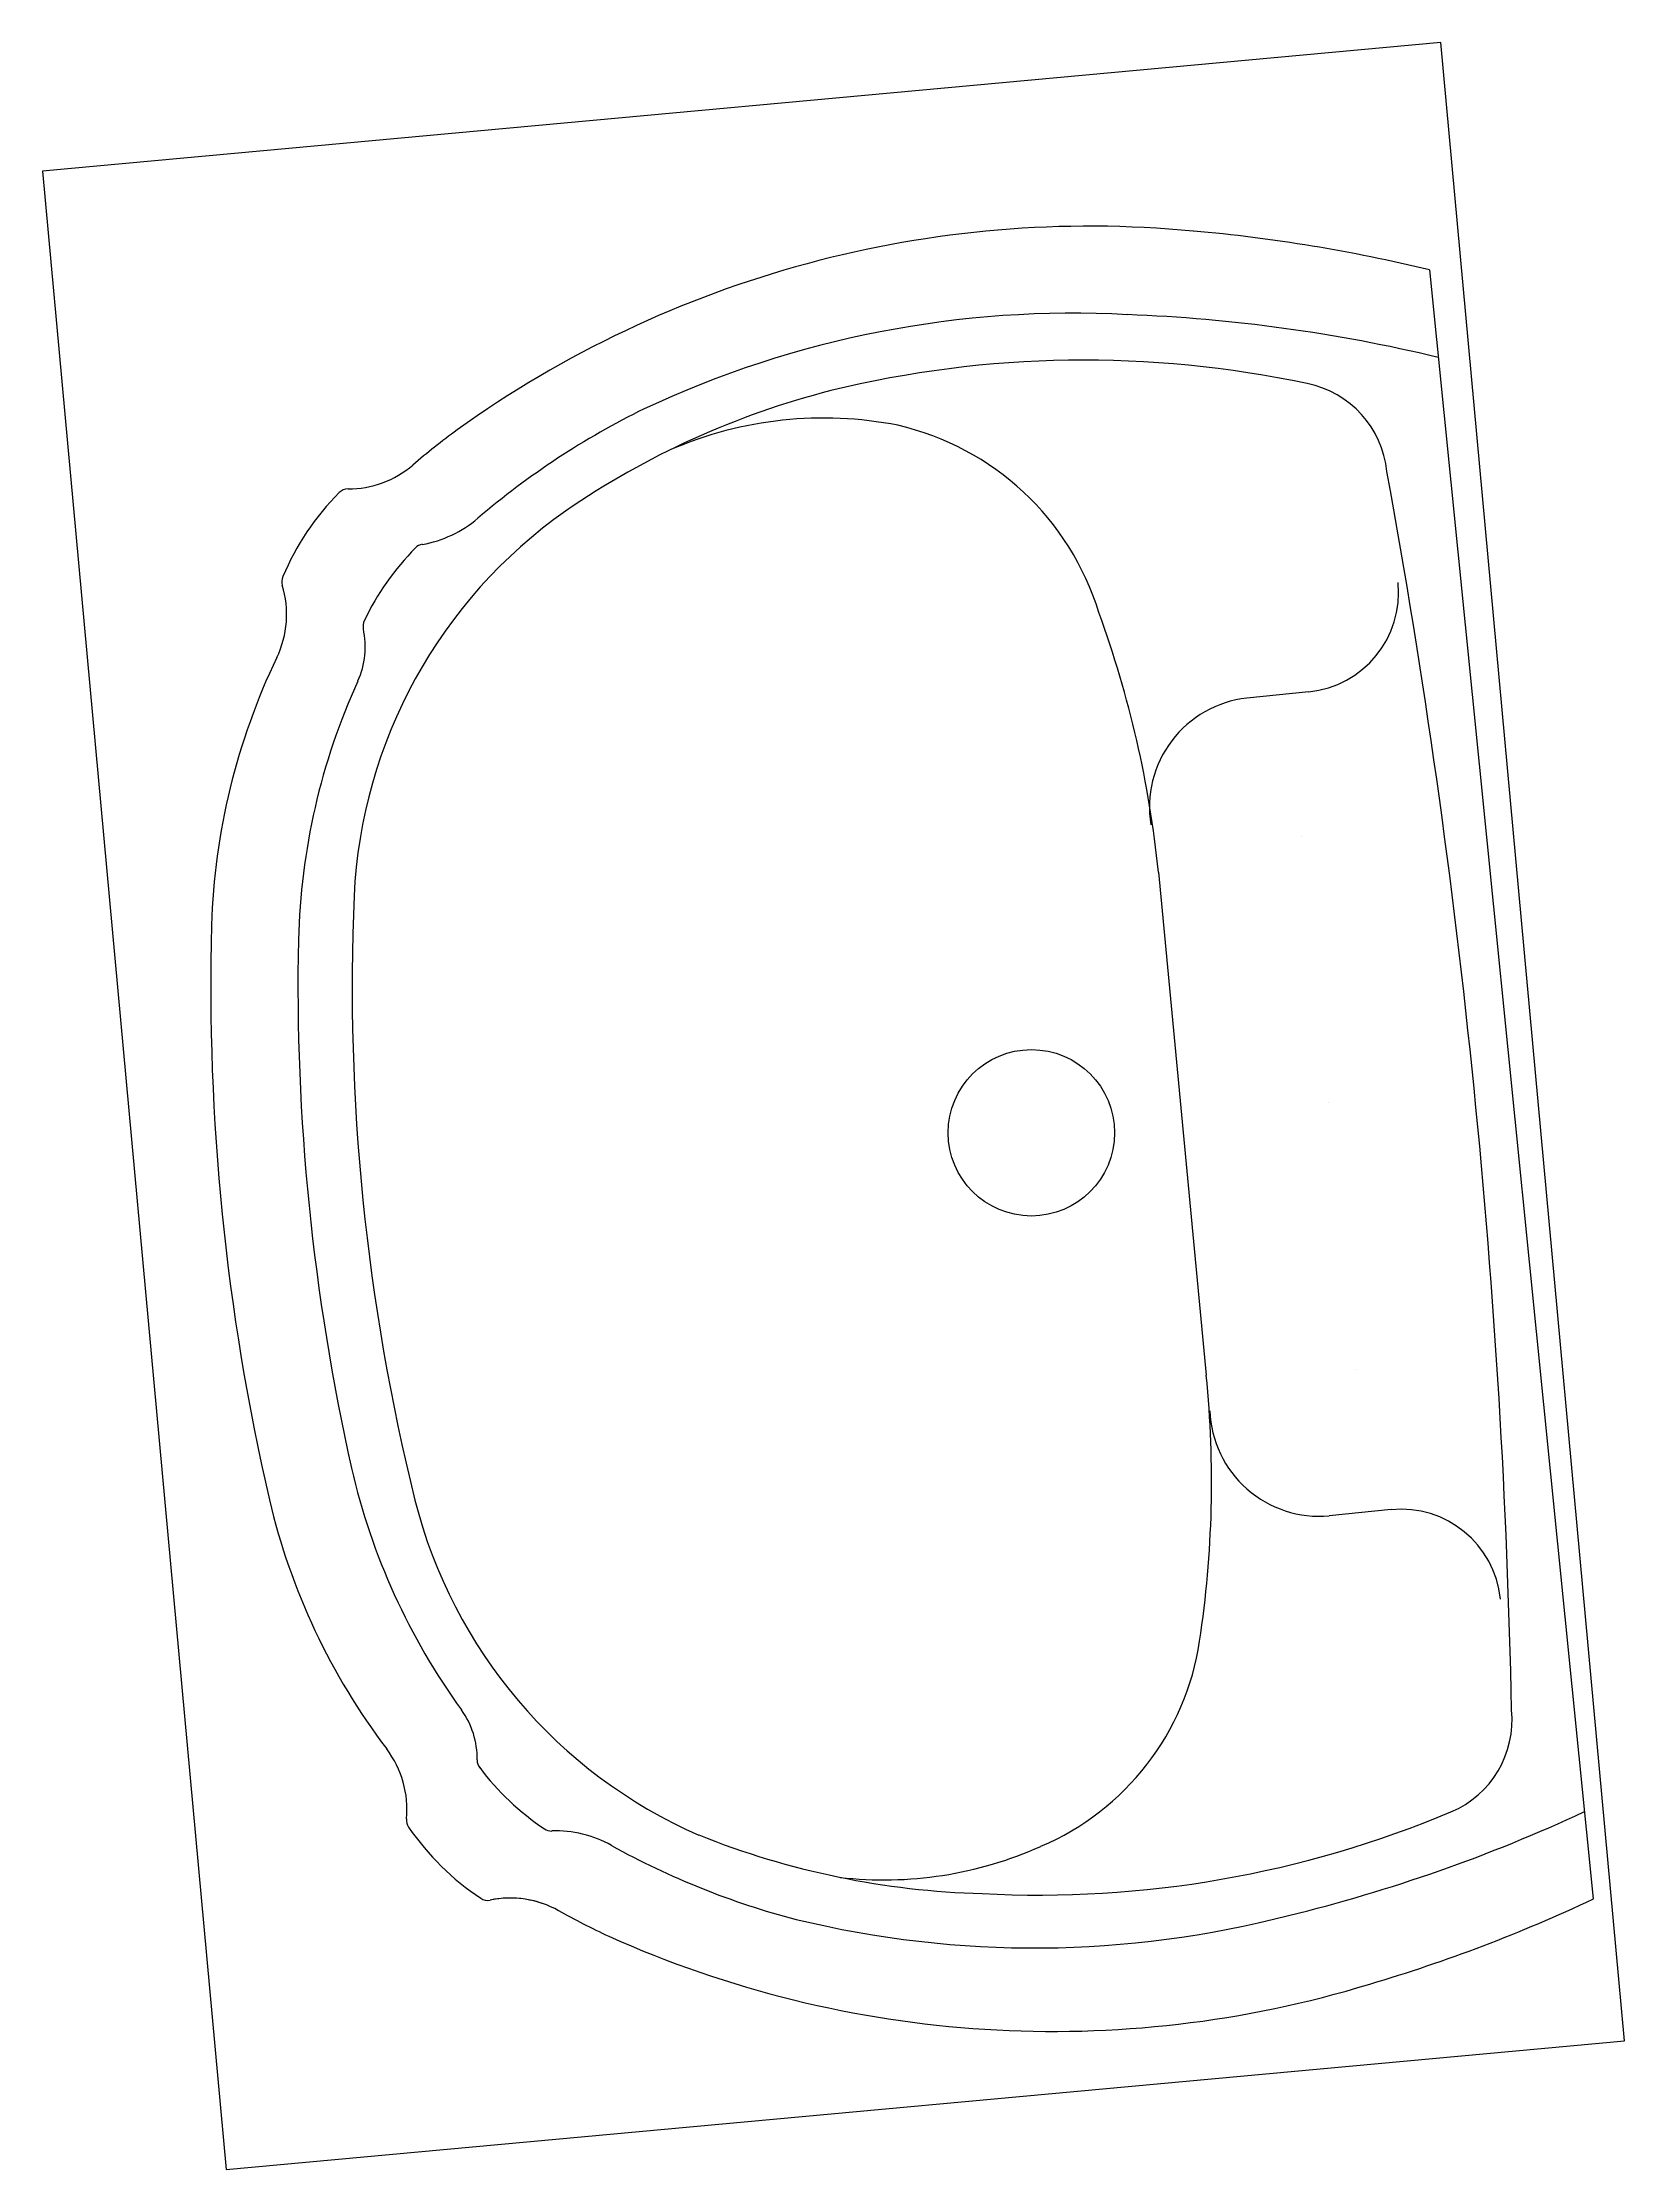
# Model space of a CAD drawing. Header units: inches. Extents: x 49 to 4147, y 45 to 8713.
# Drawn here: x 2373.5 to 2397.16, y 289.64 to 321.44 of the extents above; entities that cross this region are included whole.
import ezdxf

# ---------------------------------------------------------------- set-up
doc = ezdxf.new("R2010")
doc.units = ezdxf.units.IN
doc.header["$LTSCALE"] = 10
doc.header["$MEASUREMENT"] = 0
doc.layers.add('app-u4', color=7, linetype='Continuous')
doc.layers.get('0').off()
doc.styles.get("Standard").update_dxf_attribs({"font": 'arial.ttf'})

# ---------------------------------------------------------------- blocks, each defined once
blk = doc.blocks.new('A$C4AFF0712')
for p, q in [((1.239, 19.364), (25.714, 19.364)), ((7.333, 16.939), (7.333, 16.006)), ((19.62, 16.939), (19.62, 16.006)), ((9.476, 16.614), (9.476, 16.614)), ((13.476, 16.614), (13.476, 16.614)), ((17.476, 16.614), (17.476, 16.614)), ((9.789, 14.431), (17.343, 14.389))]:
    blk.add_line(p, q)
blk.add_circle((13.476, 12.151), 1.244)
for centre, radius, start, end in [((23.761, 11.435), 23.878, 160.6048, 169.1959), ((25.13, 11.496), 23.91, 160.7878, 172.0419), ((1.823, 11.496), 23.91, 7.9581, 19.2122), ((3.191, 11.435), 23.878, 10.8041, 19.3952), ((13.476, -97.374), 116.178, 85.407, 94.593), ((4.173, 16.939), 1.492, 90, 162.9562), ((5.84, 16.939), 1.492, 360, 90), ((21.113, 16.939), 1.492, 90, 180), ((22.78, 16.939), 1.492, 17.0438, 90), ((17.934, 12.497), 15.952, 162.191, 187.9914), ((8.987, 12.711), 15.918, 351.2159, 17.0438), ((16.215, 12.753), 16.218, 168.7744, 209.9398), ((8.972, 16.026), 1.639, 180.6768, 273.5654), ((17.981, 16.026), 1.639, 266.4346, 359.3232), ((10.738, 12.753), 16.218, 330.0602, 11.2256), ((16.365, 12.487), 15.093, 171.1616, 199.4009), ((10.588, 12.487), 15.093, 340.5991, 8.8384), ((9.789, -1.487), 15.918, 90.0001, 104.3615), ((17.343, -1.529), 15.918, 75.6385, 89.9999), ((6.648, 9.9), 4.114, 101.3196, 161.2392), ((20.304, 10.037), 3.98, 17.3386, 75.6385), ((8.258, 9.55), 5.754, 163.0949, 197.6051), ((18.651, 9.413), 5.745, 347.6871, 18.363), ((14.461, 12.139), 12.464, 188.5791, 208.7179), ((12.524, 11.84), 12.294, 332.4302, 352.7082), ((13.318, 11.636), 11.939, 200.4043, 214.722), ((13.635, 11.636), 11.939, 325.278, 339.5957), ((10.034, 9.809), 7.462, 209.3623, 261.534), ((16.919, 9.809), 7.462, 278.466, 330.6377), ((2.075, 3.844), 1.741, 4.0903, 34.722), ((24.878, 3.844), 1.741, 145.278, 175.9097), ((12.432, 10.745), 11.939, 210.6503, 214.7065), ((14.521, 10.745), 11.939, 325.2935, 329.3501), ((1.391, 3.098), 1.492, 354.2223, 34.7061), ((3.997, 3.982), 0.187, 184.0903, 219.4854), ((6.925, 6.394), 3.98, 219.4854, 238.7545), ((20.028, 6.394), 3.98, 301.2455, 320.5146), ((22.956, 3.982), 0.187, 320.5146, 355.9097), ((25.562, 3.098), 1.492, 145.1148, 185.7777), ((25.562, 3.098), 1.492, 151.8415, 185.7777), ((3.061, 2.929), 0.187, 174.2223, 219.3994), ((4.957, 3.151), 0.187, 238.7545, 276.5937), ((5.121, 1.73), 1.244, 59.8171, 96.5937), ((21.831, 1.73), 1.244, 83.4063, 120.1829), ((21.996, 3.151), 0.187, 263.4063, 301.2455), ((23.892, 2.929), 0.187, 320.6006, 5.7777), ((23.892, 2.929), 0.187, 320.6006, 5.7777), ((5.992, 5.337), 3.98, 219.3994, 241.326), ((10.749, 11.405), 9.949, 239.8171, 262.8404), ((16.204, 11.405), 9.949, 277.1596, 300.1829), ((20.961, 5.337), 3.98, 298.674, 320.6006), ((20.961, 5.337), 3.98, 298.674, 320.6006), ((13.476, 33.97), 31.867, 261.8073, 278.1927), ((4.172, 2.009), 0.187, 241.326, 281.2542), ((4.5, 0.362), 1.492, 58.587, 101.2542), ((10.463, 10.126), 9.949, 238.587, 262.4748), ((16.49, 10.126), 9.949, 277.5252, 301.413), ((22.453, 0.362), 1.492, 78.7458, 121.413), ((22.781, 2.009), 0.187, 258.7458, 298.674), ((13.476, 34.346), 33.052, 263.1053, 276.8948), ((13.476, 34.107), 34.118, 262.7316, 277.2684)]:
    blk.add_arc(centre, radius, start, end)
at = {"color": 7, "flags": 8}
for tag, p in [('TRADENAME', (13.476, 19.362)), ('MODELNUMBER', (13.476, 19.364)), ('PRODUCT', (13.476, 19.361)), ('MATERIAL', (13.476, 19.359))]:
    blk.add_attdef(tag, p, '', height=0.001, dxfattribs=at)

msp = doc.modelspace()

# ---------------------------------------------------------------- linework, layer by layer
at = {"layer": 'app-u4'}
for p, q in [((2394.41078, 321.43682), (2373.49888, 319.51529)), ((2397.15583, 291.56268), (2394.41078, 321.43682)), ((2373.49888, 319.51529), (2376.24393, 289.64114)), ((2376.24393, 289.64114), (2397.15583, 291.56268))]:
    msp.add_line(p, q, dxfattribs=at)

# ---------------------------------------------------------------- block references
at = {"layer": 'app-u4', "color": 7, "rotation": 275.7499999999999}
msp.add_blockref('A$C4AFF0712', (2374.84695, 317.32925), dxfattribs=at).add_auto_attribs({'MATERIAL': 'VITREOUS CHINA', 'PRODUCT': 'LAVATORY', 'TRADENAME': 'PORTRAIT', 'MODELNUMBER': 'K-2221-8'})

doc.saveas('drawing.dxf')
